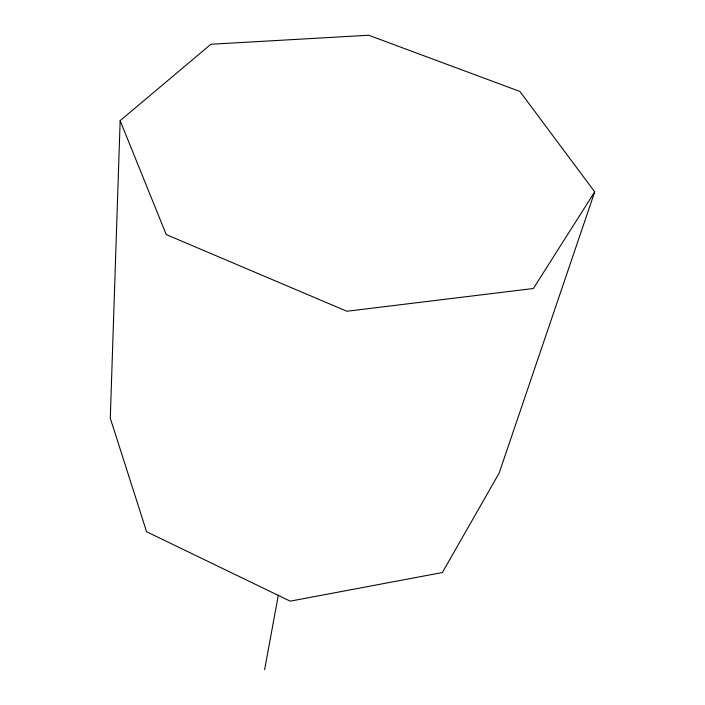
<?xml version="1.0" encoding="UTF-8"?>
<svg xmlns="http://www.w3.org/2000/svg" width="705" height="705" viewBox="0 0 705 705"><rect width="100%" height="100%" fill="white"/><g stroke="black" fill="none" stroke-linecap="round" stroke-linejoin="round"><path stroke-width="1.06" d="M120.15 120.661L110.288 418.215L146.596 531.737L290.213 601.154L442.37 572.539L499.131 473.117L594.712 191.883L519.911 91.465L368.706 35.25L210.901 44.256L120.15 120.661L166.239 234.58L346.886 311.257L533.35 288.504L594.712 191.883M264.595 669.75L278.343 595.108"/></g></svg>
